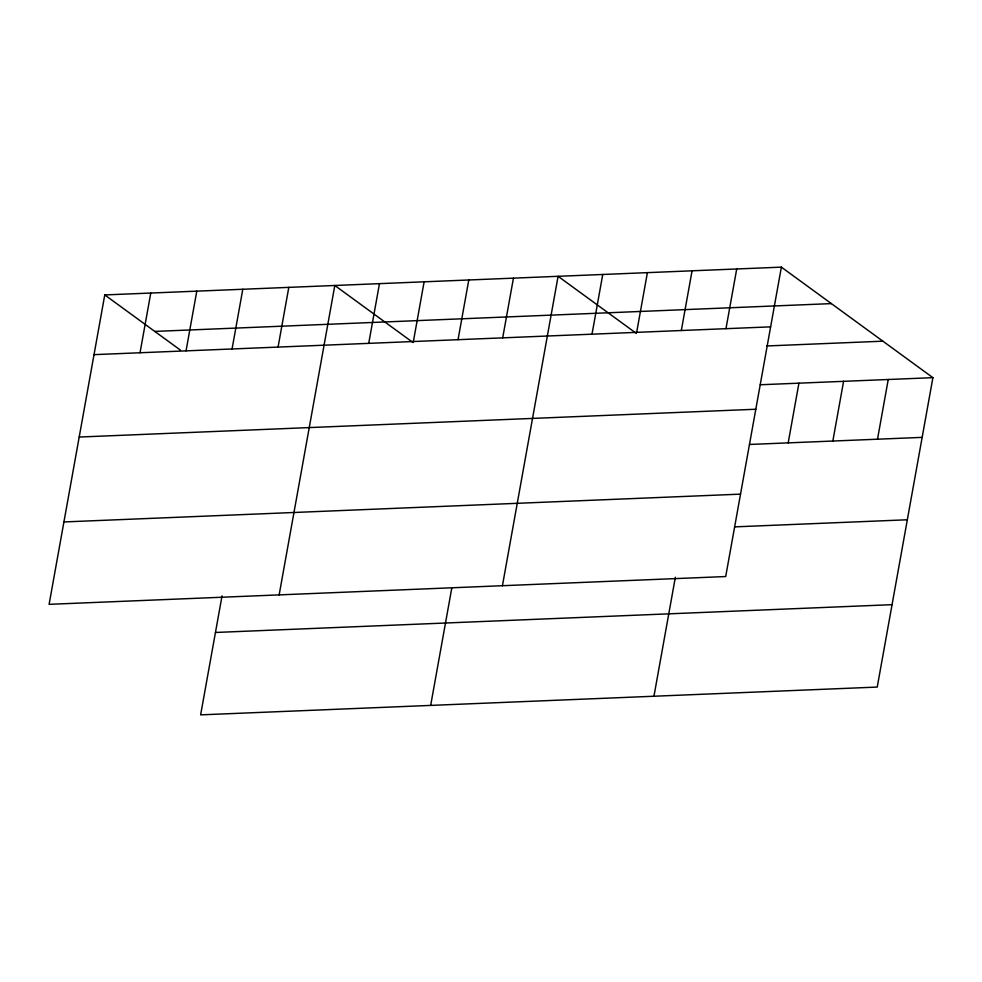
<?xml version="1.0" encoding="UTF-8"?>
<svg xmlns="http://www.w3.org/2000/svg" width="982" height="982" viewBox="0 0 982 982"><rect width="100%" height="100%" fill="white"/><g stroke="black" fill="none" stroke-linecap="round" stroke-linejoin="round"><path stroke-width="1.47" d="M104.767 294.931L49.1 604.335L725.698 576.544L781.377 267.141L104.767 294.931L180.528 350.193M140.033 352.759L150.774 293.041M186.04 350.869L196.793 291.151M232.059 348.978L242.8 289.26M222.042 595.878L200.623 714.859L877.233 687.069L932.9 377.665L781.377 267.141M278.066 347.088L288.806 287.37M279.146 594.883L334.813 285.48L413.029 342.534M368.729 343.356L379.469 283.651M413.385 341.527L424.126 281.809M458.042 339.686L468.782 279.98M430.668 705.407L451.818 587.887M502.698 337.857L513.439 278.139M502.428 585.714L558.095 276.31L636.311 333.364M592.011 334.187L602.752 274.481M636.667 332.346L647.408 272.64M681.324 330.517L692.064 270.811M653.951 696.238L675.358 577.244M725.968 328.688L736.721 268.97M788.19 442.882L798.931 383.164M832.846 441.041L843.587 381.335M877.503 439.212L888.244 379.494M154.775 331.413L831.373 303.61M94.026 354.649L770.625 326.846M766.795 345.959L882.892 341.184M760.228 384.76L932.9 377.665M79.198 437.039L755.809 409.248M749.487 444.465L922.159 437.371M63.928 521.945L740.526 494.142M734.659 526.868L907.331 519.773M215.451 632.469L892.061 604.667"/></g></svg>
